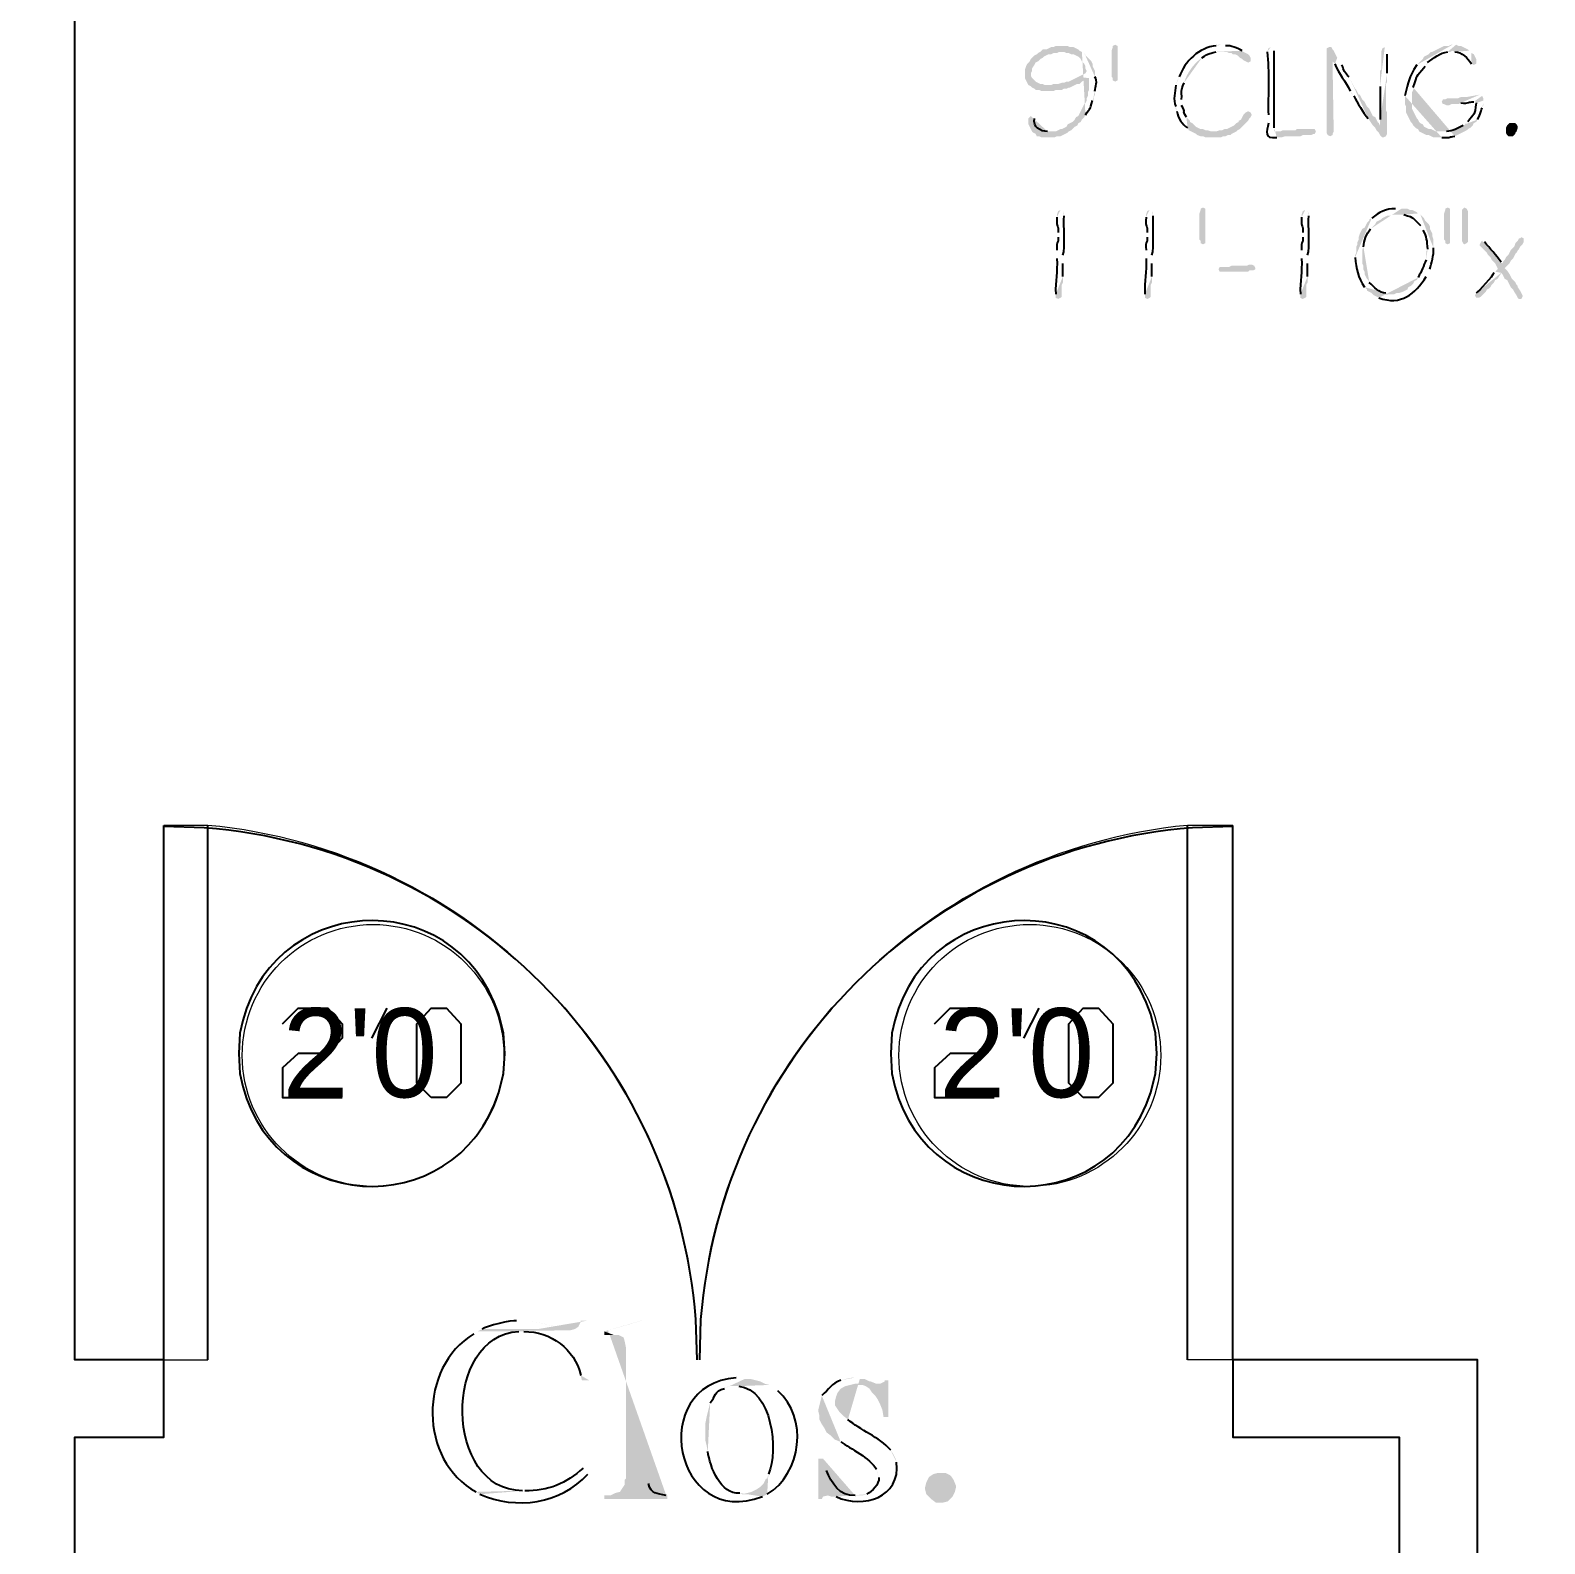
# Model space of a CAD drawing. Header units: inches. Extents: x -167 to 6071, y -6287 to -2731.
# Drawn here: x 342.4 to 410.4, y -5722.8 to -5654.9 of the extents above; entities that cross this region are included whole.
import ezdxf

# ---------------------------------------------------------------- set-up
doc = ezdxf.new("R2010")
doc.units = ezdxf.units.IN
doc.header["$LTSCALE"] = 96
doc.header["$MEASUREMENT"] = 0
doc.layers.add('Door label', color=5, linetype='Continuous', lineweight=5)
doc.layers.add('Doors', color=5, linetype='Continuous', lineweight=9)
doc.layers.add('PDF_Geometry', color=7, linetype='Continuous', true_color=0x4a4a4a)
doc.layers.add('PDF_Solid Fills', color=7, linetype='Continuous')
doc.styles.get("Standard").update_dxf_attribs({"font": 'arial.ttf'})

msp = doc.modelspace()

# ---------------------------------------------------------------- hatches: boundary and pattern name
at = {"layer": 'PDF_Solid Fills', "transparency": 33554559}
for points in [[(388.757, -5655.615), (388.49, -5655.615), (388.383, -5655.669), (388.277, -5655.669), (388.17, -5655.722), (388.063, -5655.775), (387.903, -5655.775), (387.797, -5655.882), (387.69, -5655.935), (387.637, -5655.989), (387.53, -5656.042), (387.423, -5656.149), (387.37, -5656.202), (387.317, -5656.309), (387.21, -5656.415), (387.157, -5656.522), (387.103, -5656.682), (387.103, -5657.055), (387.157, -5657.162), (387.21, -5657.269), (387.263, -5657.375), (388.17, -5657.375), (388.01, -5657.375), (387.903, -5657.322), (387.797, -5657.322), (387.69, -5657.269), (387.583, -5657.215), (387.53, -5657.162), (387.423, -5657.055), (387.37, -5656.949), (387.37, -5656.842), (387.423, -5656.735), (387.423, -5656.629), (387.53, -5656.469), (387.583, -5656.362), (387.69, -5656.309), (387.797, -5656.202), (387.903, -5656.149), (387.957, -5656.095), (388.063, -5656.042), (388.17, -5655.989), (388.277, -5655.989), (388.383, -5655.935), (388.543, -5655.935), (388.65, -5655.882), (389.663, -5655.882), (389.557, -5655.829), (389.503, -5655.775), (389.397, -5655.722), (389.29, -5655.669), (389.13, -5655.669), (389.023, -5655.615), (388.917, -5655.615)], [(391.263, -5655.829), (391.263, -5657.162), (391.157, -5657.215), (391.05, -5657.162), (391.05, -5657.055), (390.997, -5657.002), (390.997, -5655.829), (391.05, -5655.669), (391.05, -5655.615), (391.157, -5655.562), (391.263, -5655.615)], [(396.917, -5655.882), (395.903, -5655.882), (396.17, -5655.882), (396.277, -5655.935), (396.383, -5655.935), (396.437, -5655.989), (396.543, -5655.989), (396.65, -5656.042), (396.757, -5656.149), (396.863, -5656.202), (396.917, -5656.255), (397.023, -5656.309), (397.13, -5656.362), (397.237, -5656.309), (397.237, -5656.149), (397.183, -5656.042), (397.13, -5655.989), (397.023, -5655.935)], [(400.757, -5655.669), (400.65, -5655.722), (400.65, -5659.509), (400.703, -5659.615), (400.81, -5659.669), (400.917, -5659.615), (400.917, -5659.562), (400.97, -5659.455), (400.917, -5656.255), (401.13, -5656.149), (400.97, -5655.829), (400.917, -5655.775), (400.863, -5655.669)], [(389.503, -5657.002), (389.397, -5657.055), (389.183, -5657.162), (389.077, -5657.215), (388.97, -5657.215), (388.863, -5657.269), (388.757, -5657.269), (388.597, -5657.322), (388.383, -5657.322), (388.277, -5657.375), (387.263, -5657.375), (387.37, -5657.429), (387.423, -5657.482), (387.53, -5657.535), (387.583, -5657.589), (387.743, -5657.589), (387.85, -5657.642), (388.383, -5657.642), (388.49, -5657.589), (388.757, -5657.589), (388.863, -5657.535), (388.97, -5657.535), (389.077, -5657.482), (389.13, -5657.482), (389.343, -5657.375), (389.45, -5657.322), (389.557, -5657.322), (389.663, -5657.215), (389.77, -5657.162), (389.877, -5657.109), (389.93, -5657.055)], [(397.13, -5658.549), (397.023, -5658.602), (396.917, -5658.709), (396.81, -5658.922), (396.703, -5658.975), (396.703, -5659.029), (396.597, -5659.082), (396.49, -5659.189), (396.383, -5659.242), (396.277, -5659.295), (396.17, -5659.349), (396.063, -5659.349), (395.957, -5659.402), (395.85, -5659.402), (395.69, -5659.455), (394.57, -5659.455), (394.677, -5659.509), (394.783, -5659.562), (394.837, -5659.615), (394.997, -5659.669), (395.103, -5659.669), (395.21, -5659.722), (395.903, -5659.722), (396.01, -5659.669), (396.117, -5659.669), (396.223, -5659.615), (396.33, -5659.615), (396.383, -5659.562), (396.49, -5659.509), (396.597, -5659.455), (396.65, -5659.402), (396.757, -5659.349), (396.97, -5659.135), (397.023, -5659.082), (397.13, -5658.975), (397.183, -5658.869), (397.237, -5658.815), (397.29, -5658.709), (397.237, -5658.602)], [(399.957, -5659.349), (399.317, -5659.349), (399.263, -5659.402), (398.677, -5659.402), (398.57, -5659.455), (398.303, -5659.455), (400.17, -5659.455), (400.117, -5659.349), (400.063, -5659.349)], [(408.917, -5659.669), (408.81, -5659.669), (408.757, -5659.615), (408.703, -5659.509), (408.703, -5659.295), (408.757, -5659.189), (408.863, -5659.082), (409.13, -5659.082), (409.183, -5659.135), (409.237, -5659.242), (409.237, -5659.295), (409.183, -5659.455), (409.13, -5659.509), (409.13, -5659.562), (409.023, -5659.669)], [(395.21, -5663.135), (395.21, -5664.469), (395.103, -5664.522), (394.997, -5664.469), (394.997, -5664.362), (394.943, -5664.309), (394.943, -5663.135), (394.997, -5662.975), (394.997, -5662.922), (395.103, -5662.869), (395.21, -5662.922)], [(406.09, -5662.869), (405.983, -5662.922), (405.983, -5662.975), (405.93, -5663.135), (405.93, -5664.309), (405.983, -5664.362), (405.983, -5664.469), (406.09, -5664.522), (406.197, -5664.469), (406.197, -5662.922)], [(406.837, -5662.869), (406.783, -5662.922), (406.73, -5662.975), (406.73, -5664.362), (406.783, -5664.469), (406.837, -5664.522), (406.943, -5664.469), (406.997, -5664.415), (406.997, -5663.029), (406.943, -5662.922)], [(409.397, -5664.202), (409.343, -5664.255), (409.29, -5664.255), (409.237, -5664.362), (409.13, -5664.469), (409.077, -5664.629), (408.917, -5664.789), (408.863, -5664.895), (408.81, -5665.002), (408.703, -5665.109), (408.65, -5665.215), (408.597, -5665.269), (408.543, -5665.375), (408.223, -5665.375), (408.277, -5665.482), (408.33, -5665.589), (408.33, -5665.642), (408.223, -5665.749), (408.49, -5665.802), (408.543, -5665.855), (408.65, -5666.069), (408.757, -5666.122), (408.81, -5666.229), (408.863, -5666.335), (408.917, -5666.442), (409.023, -5666.549), (409.077, -5666.655), (409.183, -5666.815), (409.237, -5666.922), (409.29, -5666.975), (409.397, -5666.975), (409.45, -5666.869), (409.45, -5666.815), (409.397, -5666.709), (409.343, -5666.602), (409.237, -5666.442), (409.237, -5666.389), (409.183, -5666.335), (409.13, -5666.229), (409.077, -5666.175), (408.97, -5666.069), (408.917, -5665.962), (408.863, -5665.855), (408.757, -5665.695), (408.65, -5665.589), (408.757, -5665.482), (408.863, -5665.375), (408.917, -5665.269), (409.023, -5665.162), (409.077, -5665.055), (409.13, -5664.949), (409.183, -5664.895), (409.237, -5664.789), (409.29, -5664.735), (409.343, -5664.629), (409.45, -5664.522), (409.503, -5664.415), (409.503, -5664.255)], [(397.29, -5665.429), (397.183, -5665.429), (397.077, -5665.482), (396.383, -5665.482), (396.277, -5665.535), (395.85, -5665.535), (395.797, -5665.642), (395.85, -5665.749), (397.13, -5665.749), (397.183, -5665.695), (397.343, -5665.695), (397.45, -5665.642), (397.45, -5665.589), (397.397, -5665.482)], [(380.97, -5715.509), (380.81, -5715.509), (380.81, -5715.562), (380.597, -5715.669), (379.477, -5715.669), (379.583, -5715.722), (379.797, -5715.722), (379.957, -5715.775), (380.117, -5715.882), (380.223, -5716.042), (380.383, -5716.202), (380.49, -5716.362), (380.597, -5716.575), (380.703, -5716.842), (380.757, -5717.162), (380.97, -5717.162)], [(384.01, -5720.309), (383.957, -5720.522), (383.85, -5720.735), (383.637, -5720.949), (383.423, -5721.002), (383.103, -5721.002), (382.89, -5720.842), (382.837, -5720.789), (382.677, -5720.629), (382.623, -5720.415), (382.623, -5720.309), (382.677, -5720.095), (382.783, -5719.882), (382.837, -5719.829), (382.997, -5719.722), (383.21, -5719.669), (383.53, -5719.669), (383.743, -5719.775), (383.797, -5719.829), (383.903, -5719.989), (384.01, -5720.255)]]:
    msp.add_hatch(color=256, dxfattribs=at).paths.add_polyline_path(points)
h = msp.add_hatch(color=256, dxfattribs=at)
h.paths.add_polyline_path([(389.663, -5655.882), (388.757, -5655.882), (388.863, -5655.882), (388.97, -5655.935), (389.077, -5655.935), (389.183, -5655.989), (389.29, -5655.989), (389.397, -5656.042), (389.503, -5656.095), (389.557, -5656.149), (389.61, -5656.202), (389.663, -5656.309), (389.77, -5656.415), (389.823, -5656.522), (389.823, -5656.629), (389.877, -5656.735), (389.823, -5656.842), (389.717, -5656.895), (389.61, -5656.949), (389.503, -5657.002), (389.93, -5657.055), (389.983, -5657.055), (389.983, -5657.589), (389.93, -5657.695), (389.93, -5657.855), (389.877, -5657.962), (389.877, -5658.069), (389.823, -5658.175), (389.77, -5658.229), (389.503, -5658.762), (389.397, -5658.815), (389.343, -5658.922), (389.237, -5659.029), (389.13, -5659.082), (389.023, -5659.135), (388.97, -5659.242), (388.863, -5659.295), (388.757, -5659.349), (388.703, -5659.349), (388.597, -5659.402), (388.49, -5659.455), (388.117, -5659.455), (389.023, -5659.509), (389.077, -5659.455), (389.183, -5659.402), (389.343, -5659.242), (389.45, -5659.189), (389.503, -5659.082), (389.61, -5659.029), (389.663, -5658.922), (389.77, -5658.815), (389.823, -5658.709)], flags=0)
h.paths.add_polyline_path([(390.143, -5658.069), (390.197, -5658.015), (390.197, -5657.909), (390.25, -5657.802), (390.25, -5657.642)], flags=0)
h.paths.add_polyline_path([(390.25, -5657.002), (390.25, -5656.735), (390.197, -5656.629), (390.143, -5656.522), (390.143, -5656.415), (390.09, -5656.309), (390.037, -5656.255), (389.93, -5656.149), (389.823, -5656.042), (389.77, -5655.935)], flags=0)
h = msp.add_hatch(color=256, dxfattribs=at)
h.paths.add_polyline_path([(395.903, -5655.562), (395.797, -5655.562), (395.69, -5655.615)], flags=0)
h.paths.add_polyline_path([(394.037, -5657.002), (393.93, -5657.215), (393.877, -5657.375)], flags=0)
h.paths.add_polyline_path([(393.877, -5658.335), (393.877, -5658.442), (393.93, -5658.549)], flags=0)
h.paths.add_polyline_path([(394.41, -5659.295), (394.463, -5659.402), (394.57, -5659.455), (395.583, -5659.455), (395.477, -5659.455), (395.317, -5659.402), (395.21, -5659.402), (395.103, -5659.349), (394.997, -5659.349), (394.89, -5659.295), (394.783, -5659.242), (394.73, -5659.189), (394.623, -5659.082), (394.517, -5659.029), (394.517, -5658.975), (394.357, -5658.815)], flags=0)
h.paths.add_polyline_path([(394.143, -5658.282), (394.143, -5658.015)], flags=0)
h.paths.add_polyline_path([(395.05, -5656.149, 0.162278), (394.25, -5657.269)], flags=0)
h.paths.add_polyline_path([(395.69, -5655.882), (396.917, -5655.882), (396.863, -5655.829)], flags=0)
h.paths.add_polyline_path([(396.117, -5655.615), (396.01, -5655.562)], flags=0)
h = msp.add_hatch(color=256, dxfattribs=at)
h.paths.add_polyline_path([(398.143, -5655.669), (398.037, -5655.722), (397.983, -5655.882)], flags=0)
h.paths.add_polyline_path([(398.037, -5658.709), (398.037, -5659.082)], flags=0)
h.paths.add_polyline_path([(398.41, -5659.722), (398.623, -5659.722), (398.783, -5659.669), (399.477, -5659.669), (399.583, -5659.615), (399.957, -5659.615), (400.063, -5659.562), (400.117, -5659.562), (400.17, -5659.455), (398.303, -5659.455), (398.303, -5659.295)], flags=0)
h.paths.add_polyline_path([(398.303, -5655.829), (398.25, -5655.722)], flags=0)
h = msp.add_hatch(color=256, dxfattribs=at)
h.paths.add_polyline_path([(401.13, -5656.149), (400.917, -5656.255), (400.917, -5656.309), (401.023, -5656.415)], flags=0)
h.paths.add_polyline_path([(401.717, -5657.642), (401.77, -5657.749), (401.877, -5657.855)], flags=0)
h.paths.add_polyline_path([(402.517, -5658.869), (402.623, -5659.029), (402.73, -5659.189), (403.05, -5659.189), (402.997, -5659.082), (402.943, -5659.029), (402.89, -5658.922), (402.837, -5658.815), (402.73, -5658.762), (402.623, -5658.549), (402.57, -5658.442), (402.463, -5658.335), (402.41, -5658.229), (402.357, -5658.122), (402.25, -5658.015), (402.197, -5657.909), (402.143, -5657.802), (402.09, -5657.802), (402.037, -5657.695), (401.983, -5657.589), (401.93, -5657.535), (401.663, -5657.002)], flags=0)
h.paths.add_polyline_path([(401.343, -5656.469), (401.29, -5656.362), (401.237, -5656.255)], flags=0)
h = msp.add_hatch(color=256, dxfattribs=at)
h.paths.add_polyline_path([(403.263, -5655.669), (403.157, -5655.722), (403.103, -5655.882), (403.103, -5656.682), (403.05, -5656.735), (403.05, -5657.429)], flags=0)
h.paths.add_polyline_path([(403.05, -5658.922), (403.05, -5659.189), (402.73, -5659.189), (402.837, -5659.295), (402.89, -5659.402), (402.997, -5659.509), (403.05, -5659.615), (403.103, -5659.669), (403.157, -5659.722), (403.21, -5659.722), (403.317, -5659.669), (403.37, -5659.562), (403.37, -5658.602), (403.317, -5658.495), (403.317, -5657.322), (403.37, -5657.215), (403.37, -5656.842)], flags=0)
h.paths.add_polyline_path([(403.37, -5655.989), (403.37, -5655.722)], flags=0)
h = msp.add_hatch(color=256, dxfattribs=at)
h.paths.add_polyline_path([(406.303, -5655.562), (406.25, -5655.562), (406.143, -5655.615), (405.93, -5655.615), (405.823, -5655.669), (405.717, -5655.722), (405.503, -5655.829), (405.397, -5655.882), (405.343, -5655.882), (405.237, -5655.989), (405.13, -5656.042), (405.023, -5656.095), (404.97, -5656.202), (404.703, -5656.469)], flags=0)
h.paths.add_polyline_path([(404.17, -5657.855), (404.17, -5658.229), (404.223, -5658.335), (404.223, -5658.602), (404.277, -5658.709), (404.33, -5658.815), (404.383, -5658.922), (404.437, -5659.029), (404.49, -5659.082), (404.543, -5659.189), (404.65, -5659.295), (404.757, -5659.349), (404.81, -5659.455), (404.917, -5659.509), (405.023, -5659.562), (405.13, -5659.615), (405.237, -5659.615), (405.343, -5659.669), (405.45, -5659.722), (405.823, -5659.722)], flags=0)
h.paths.add_polyline_path([(406.41, -5659.669), (406.517, -5659.615), (406.623, -5659.562), (406.73, -5659.509), (406.837, -5659.455), (405.557, -5659.455), (405.45, -5659.402), (405.343, -5659.349), (405.237, -5659.349), (405.13, -5659.295), (405.023, -5659.242), (404.97, -5659.135), (404.863, -5659.082), (404.81, -5659.029), (404.757, -5658.922), (404.703, -5658.869), (404.49, -5658.442), (404.49, -5657.695), (404.543, -5657.589), (404.543, -5657.482)], flags=0)
h.paths.add_polyline_path([(405.077, -5656.522), (405.13, -5656.469), (405.183, -5656.362)], flags=0)
h.paths.add_polyline_path([(406.09, -5655.882), (406.197, -5655.882), (406.303, -5655.829), (407.05, -5655.829), (406.997, -5655.775), (406.89, -5655.722), (406.783, -5655.669), (406.677, -5655.615), (406.57, -5655.615), (406.463, -5655.562)], flags=0)
h = msp.add_hatch(color=256, dxfattribs=at)
h.paths.add_polyline_path([(407.05, -5655.829), (406.303, -5655.829), (406.41, -5655.882)], flags=0)
h.paths.add_polyline_path([(407.157, -5656.415), (407.263, -5656.469), (407.37, -5656.415), (407.37, -5656.202), (407.263, -5655.989), (407.157, -5655.935)], flags=0)
h = msp.add_hatch(color=256, dxfattribs=at)
h.paths.add_polyline_path([(407.53, -5657.802), (406.943, -5657.909), (406.677, -5657.909), (406.57, -5657.962), (406.09, -5657.962), (405.983, -5658.015), (405.877, -5658.015), (405.823, -5658.122), (405.877, -5658.229), (405.93, -5658.229), (406.037, -5658.282), (406.143, -5658.282), (406.25, -5658.229), (406.57, -5658.229), (406.677, -5658.175)], flags=0)
h.paths.add_polyline_path([(407.263, -5658.122), (407.37, -5658.122), (407.69, -5658.069), (407.69, -5657.962), (407.637, -5657.855)], flags=0)
h = msp.add_hatch(color=256, dxfattribs=at)
h.paths.add_polyline_path([(407.69, -5658.069), (407.37, -5658.122), (407.37, -5658.175)], flags=0)
h.paths.add_polyline_path([(406.997, -5659.029), (406.89, -5659.082), (406.89, -5659.135), (406.783, -5659.189)], flags=0)
h.paths.add_polyline_path([(406.037, -5659.455), (405.877, -5659.455), (406.837, -5659.455), (406.943, -5659.402), (406.997, -5659.349), (407.103, -5659.295), (407.21, -5659.189), (407.263, -5659.082), (407.37, -5659.029), (407.423, -5658.922)], flags=0)
h.paths.add_polyline_path([(407.637, -5658.389), (407.69, -5658.282), (407.69, -5658.175)], flags=0)
h = msp.add_hatch(color=256, dxfattribs=at)
h.paths.add_polyline_path([(387.37, -5658.762), (387.317, -5658.815), (387.263, -5658.869), (387.263, -5659.135), (387.37, -5659.349), (387.423, -5659.455), (387.477, -5659.509), (387.583, -5659.562), (387.637, -5659.669), (387.743, -5659.669), (387.85, -5659.722), (388.437, -5659.722), (388.543, -5659.669), (388.703, -5659.669), (388.81, -5659.615), (388.917, -5659.562), (389.023, -5659.509), (388.117, -5659.455)], flags=0)
h.paths.add_polyline_path([(387.53, -5658.869), (387.477, -5658.762)], flags=0)
h = msp.add_hatch(color=256, dxfattribs=at)
h.paths.add_polyline_path([(403.903, -5662.869), (403.743, -5662.922)], flags=0)
h.paths.add_polyline_path([(402.677, -5663.349), (402.57, -5663.402), (402.57, -5663.455), (402.463, -5663.562), (402.41, -5663.669), (402.357, -5663.775), (402.25, -5663.829), (402.143, -5664.042), (402.09, -5664.202), (402.09, -5664.309), (402.037, -5664.415), (402.037, -5664.522), (401.983, -5664.629), (401.983, -5664.895), (401.93, -5665.002), (401.93, -5665.109)], flags=0)
h.paths.add_polyline_path([(402.357, -5666.442), (402.463, -5666.549), (402.463, -5666.602), (402.677, -5666.709), (402.783, -5666.815), (403.583, -5666.762), (403.423, -5666.762), (403.317, -5666.709)], flags=0)
h.paths.add_polyline_path([(402.57, -5666.229), (402.517, -5666.122), (402.463, -5666.069), (402.41, -5665.962), (402.357, -5665.855), (402.357, -5665.749), (402.303, -5665.642), (402.303, -5665.482), (402.25, -5665.375), (402.25, -5664.789), (402.303, -5664.629)], flags=0)
h.paths.add_polyline_path([(402.623, -5663.829), (402.73, -5663.722), (402.837, -5663.615), (402.89, -5663.509), (402.997, -5663.455), (403.103, -5663.402), (403.157, -5663.349), (403.263, -5663.295), (403.37, -5663.242), (403.477, -5663.242), (403.637, -5663.189), (403.85, -5663.189), (404.757, -5663.135), (404.703, -5663.082), (404.597, -5663.029), (404.49, -5662.975), (404.383, -5662.975), (404.277, -5662.922), (404.01, -5662.922)], flags=0)
h = msp.add_hatch(color=256, dxfattribs=at)
h.paths.add_polyline_path([(388.703, -5662.975), (388.597, -5663.029), (388.543, -5663.189), (388.543, -5663.295)], flags=0)
h.paths.add_polyline_path([(388.597, -5663.989), (388.597, -5664.202)], flags=0)
h.paths.add_polyline_path([(388.543, -5664.789), (388.543, -5665.162)], flags=0)
h.paths.add_polyline_path([(388.49, -5666.762), (388.49, -5666.922), (388.597, -5666.975), (388.703, -5666.922), (388.757, -5666.869), (388.757, -5666.335), (388.81, -5666.229), (388.81, -5665.962)], flags=0)
h.paths.add_polyline_path([(388.81, -5665.375), (388.81, -5665.002)], flags=0)
h.paths.add_polyline_path([(388.863, -5663.242), (388.863, -5663.135), (388.81, -5663.029)], flags=0)
h = msp.add_hatch(color=256, dxfattribs=at)
h.paths.add_polyline_path([(392.703, -5662.975), (392.597, -5663.029), (392.543, -5663.189), (392.543, -5663.295)], flags=0)
h.paths.add_polyline_path([(392.597, -5663.989), (392.597, -5664.202)], flags=0)
h.paths.add_polyline_path([(392.543, -5664.789), (392.543, -5665.162)], flags=0)
h.paths.add_polyline_path([(392.49, -5666.762), (392.49, -5666.922), (392.597, -5666.975), (392.703, -5666.922), (392.757, -5666.869), (392.757, -5666.335), (392.81, -5666.229), (392.81, -5665.962)], flags=0)
h.paths.add_polyline_path([(392.81, -5665.375), (392.81, -5665.002)], flags=0)
h.paths.add_polyline_path([(392.863, -5663.242), (392.863, -5663.135), (392.81, -5663.029)], flags=0)
h = msp.add_hatch(color=256, dxfattribs=at)
h.paths.add_polyline_path([(399.69, -5662.975), (399.583, -5663.029), (399.53, -5663.189), (399.53, -5663.295)], flags=0)
h.paths.add_polyline_path([(399.583, -5663.989), (399.583, -5664.202)], flags=0)
h.paths.add_polyline_path([(399.53, -5664.789), (399.53, -5665.162)], flags=0)
h.paths.add_polyline_path([(399.477, -5666.762), (399.477, -5666.922), (399.583, -5666.975), (399.69, -5666.922), (399.743, -5666.869), (399.743, -5666.335), (399.797, -5666.229), (399.797, -5665.962)], flags=0)
h.paths.add_polyline_path([(399.797, -5665.375), (399.797, -5665.002)], flags=0)
h.paths.add_polyline_path([(399.85, -5663.242), (399.85, -5663.135), (399.797, -5663.029)], flags=0)
h = msp.add_hatch(color=256, dxfattribs=at)
h.paths.add_polyline_path([(404.757, -5663.135), (403.85, -5663.189), (404.117, -5663.189)], flags=0)
h.paths.add_polyline_path([(404.863, -5663.669), (404.917, -5663.775), (404.97, -5663.882)], flags=0)
h.paths.add_polyline_path([(405.183, -5664.735), (405.13, -5664.842), (405.13, -5665.215)], flags=0)
h.paths.add_polyline_path([(404.757, -5666.015), (404.703, -5666.122), (404.597, -5666.175), (404.543, -5666.282), (404.437, -5666.389), (404.33, -5666.442), (404.277, -5666.549), (404.17, -5666.602), (404.063, -5666.655), (403.903, -5666.709), (403.797, -5666.709), (403.69, -5666.762), (403.583, -5666.762), (402.783, -5666.815), (402.997, -5666.922)], flags=0)
h.paths.add_polyline_path([(405.13, -5665.962), (405.183, -5665.855), (405.237, -5665.749), (405.29, -5665.642)], flags=0)
h.paths.add_polyline_path([(405.45, -5664.682), (405.45, -5664.309), (405.397, -5664.149), (405.397, -5664.042), (405.343, -5663.935), (405.29, -5663.829), (405.29, -5663.722), (405.237, -5663.615), (405.077, -5663.455), (405.023, -5663.349), (404.97, -5663.295), (404.863, -5663.189)], flags=0)
h = msp.add_hatch(color=256, dxfattribs=at)
h.paths.add_polyline_path([(407.637, -5664.362), (407.583, -5664.415), (407.53, -5664.522), (407.53, -5664.575), (407.85, -5664.895), (407.903, -5665.002), (408.01, -5665.109), (408.063, -5665.215), (408.17, -5665.322), (408.223, -5665.375), (408.543, -5665.375), (408.49, -5665.322)], flags=0)
h.paths.add_polyline_path([(407.743, -5664.415), (407.69, -5664.415)], flags=0)
h = msp.add_hatch(color=256, dxfattribs=at)
h.paths.add_polyline_path([(408.223, -5665.749), (408.17, -5665.802)], flags=0)
h.paths.add_polyline_path([(407.37, -5666.709), (407.317, -5666.815), (407.37, -5666.922), (407.477, -5666.922), (407.583, -5666.869), (407.797, -5666.655), (407.85, -5666.549), (407.957, -5666.495), (408.01, -5666.442), (408.063, -5666.335), (408.17, -5666.229), (408.223, -5666.122), (408.33, -5666.069), (408.437, -5665.909), (408.49, -5665.802)], flags=0)
h = msp.add_hatch(color=256, dxfattribs=at)
h.paths.add_polyline_path([(367.423, -5712.842), (367.157, -5712.842), (367.157, -5712.895), (367.05, -5713.109), (366.89, -5713.215), (366.677, -5713.269), (362.517, -5713.322), (364.597, -5713.322)], flags=0)
h.paths.add_polyline_path([(367.157, -5715.295), (367.21, -5715.509), (367.53, -5715.509)], flags=0)
h = msp.add_hatch(color=256, dxfattribs=at)
h.paths.add_polyline_path([(364.437, -5712.842), (364.277, -5712.842)], flags=0)
h.paths.add_polyline_path([(362.73, -5713.215), (362.517, -5713.322), (366.677, -5713.269), (366.517, -5713.215)], flags=0)
h.paths.add_polyline_path([(366.517, -5713.215, 0.003714), (364.917, -5712.842)], flags=0)
h.paths.add_polyline_path([(364.917, -5712.842), (364.703, -5712.842)], flags=0)
h = msp.add_hatch(color=256, dxfattribs=at)
h.paths.add_polyline_path([(370.143, -5712.735), (370.037, -5712.789)], flags=0)
h.paths.add_polyline_path([(368.383, -5713.269, 0.008193), (370.037, -5712.789)], flags=0)
h.paths.add_polyline_path([(368.383, -5713.269), (368.223, -5713.322), (368.65, -5713.482), (368.863, -5713.482), (369.077, -5713.589), (369.13, -5713.749), (369.183, -5714.015), (369.183, -5719.935), (369.13, -5719.989), (369.13, -5720.202), (369.023, -5720.362), (368.917, -5720.522), (368.703, -5720.575), (368.49, -5720.682), (368.223, -5720.682), (368.223, -5720.842), (371.05, -5720.842), (371.05, -5720.682), (370.997, -5720.682)], flags=0)
h.paths.add_polyline_path([(370.197, -5720.149), (370.143, -5719.935)], flags=0)
h = msp.add_hatch(color=256, dxfattribs=at)
h.paths.add_polyline_path([(362.517, -5713.322), (362.357, -5713.429)], flags=0)
h.paths.add_polyline_path([(362.463, -5720.522), (364.65, -5720.469), (364.543, -5720.469)], flags=0)
h.paths.add_polyline_path([(364.383, -5713.322), (364.597, -5713.322)], flags=0)
h = msp.add_hatch(color=256, dxfattribs=at)
h.paths.add_polyline_path([(374.25, -5715.402), (374.143, -5715.402)], flags=0)
h.paths.add_polyline_path([(375.317, -5720.735), (375.53, -5720.629), (374.41, -5720.629), (374.303, -5720.575)], flags=0)
h.paths.add_polyline_path([(372.863, -5718.709), (372.81, -5718.442), (372.757, -5718.229), (372.757, -5717.429), (372.81, -5717.162), (372.863, -5716.949), (372.917, -5716.735), (372.97, -5716.522)], flags=0)
h.paths.add_polyline_path([(373.61, -5715.882), (373.823, -5715.775), (374.037, -5715.775), (375.637, -5715.722), (375.423, -5715.669), (375.21, -5715.562), (374.997, -5715.509), (374.783, -5715.455), (374.517, -5715.455)], flags=0)
h = msp.add_hatch(color=256, dxfattribs=at)
h.paths.add_polyline_path([(375.637, -5715.722), (374.037, -5715.775), (374.25, -5715.775)], flags=0)
h.paths.add_polyline_path([(375.583, -5719.722), (375.53, -5719.935), (375.477, -5719.935), (375.37, -5720.149), (375.21, -5720.309), (375.05, -5720.415), (374.837, -5720.522), (374.623, -5720.575), (374.41, -5720.629), (375.53, -5720.629)], flags=0)
h.paths.add_polyline_path([(376.01, -5715.989), (375.797, -5715.829)], flags=0)
h = msp.add_hatch(color=256, dxfattribs=at)
h.paths.add_polyline_path([(379.423, -5715.402), (379.317, -5715.402), (379.05, -5715.455), (378.837, -5715.509)], flags=0)
h.paths.add_polyline_path([(377.983, -5716.202), (377.823, -5716.842), (377.823, -5716.895), (377.877, -5717.109), (377.877, -5717.269), (377.983, -5717.482), (378.09, -5717.642), (378.197, -5717.855), (378.41, -5718.015), (378.57, -5718.175), (378.837, -5718.282)], flags=0)
h.paths.add_polyline_path([(380.437, -5719.509), (380.49, -5719.669), (380.543, -5719.882)], flags=0)
h.paths.add_polyline_path([(380.01, -5720.629), (379.797, -5720.682), (378.25, -5720.682), (378.41, -5720.735), (378.623, -5720.735)], flags=0)
h.paths.add_polyline_path([(381.343, -5719.189), (381.29, -5719.029), (381.183, -5718.815), (381.077, -5718.655)], flags=0)
h.paths.add_polyline_path([(379.157, -5717.269), (378.943, -5717.109), (378.783, -5716.949), (378.677, -5716.789), (378.57, -5716.629), (378.57, -5716.469), (378.623, -5716.255), (378.677, -5716.095), (378.837, -5715.882), (379.05, -5715.775), (379.263, -5715.722), (379.477, -5715.669), (380.597, -5715.669), (380.437, -5715.669), (380.17, -5715.562), (380.117, -5715.562), (379.903, -5715.455), (379.69, -5715.455)], flags=0)
h = msp.add_hatch(color=256, dxfattribs=at)
h.paths.add_polyline_path([(367.477, -5719.295), (367.263, -5719.455)], flags=0)
h.paths.add_polyline_path([(364.65, -5720.469), (362.463, -5720.522), (362.623, -5720.629)], flags=0)
h.paths.add_polyline_path([(367.477, -5719.722), (367.69, -5719.562)], flags=0)
h = msp.add_hatch(color=256, dxfattribs=at)
h.paths.add_polyline_path([(378.037, -5719.029), (377.823, -5719.029), (377.823, -5720.842), (377.983, -5720.842), (378.037, -5720.735), (378.25, -5720.682), (379.53, -5720.682), (379.477, -5720.682)], flags=0)
h.paths.add_polyline_path([(378.197, -5719.562), (378.09, -5719.295)], flags=0)

# ---------------------------------------------------------------- linework, layer by layer
at = {"layer": 'Door label'}
for centre in [(357.833, -5700.93), (387.324, -5700.93)]:
    msp.add_circle(centre, 5.877, dxfattribs=at)
at = {"layer": 'Doors'}
for p, q in [((350.41, -5690.602), (348.437, -5690.602)), ((348.437, -5714.602), (350.41, -5714.602)), ((396.437, -5714.602), (394.41, -5714.602))]:
    msp.add_line(p, q, dxfattribs=at)
at = {"layer": 'Doors', "transparency": 33554687}
for points in [[(372.383, -5714.602), (372.33, -5712.789, 0.363692), (350.41, -5690.602), (348.437, -5690.602)], [(396.437, -5690.602), (394.41, -5690.602, 0.362638), (372.543, -5712.789), (372.49, -5714.602)]]:
    msp.add_lwpolyline(points, format="xyb", dxfattribs=at)
for points in [[(348.437, -5714.602), (348.437, -5690.602)], [(350.41, -5714.602), (350.41, -5690.602)], [(394.41, -5714.602), (394.41, -5690.602)], [(396.437, -5714.602), (396.437, -5690.602)]]:
    msp.add_lwpolyline(points, dxfattribs=at)
at = {"layer": 'PDF_Geometry', "color": 7}
for points in [[(196.917, -5818.602), (196.917, -5581.109), (340.917, -5581.109), (340.917, -5745.589), (407.423, -5745.589), (407.423, -5734.069), (411.423, -5734.069), (411.423, -5730.602), (407.423, -5730.602), (407.423, -5714.602), (396.437, -5714.602), (396.437, -5718.069), (403.903, -5718.069), (403.903, -5742.069)], [(348.437, -5714.602), (344.437, -5714.602), (344.437, -5581.109), (486.943, -5581.109), (486.943, -5714.602), (447.423, -5714.602), (447.423, -5730.602), (443.423, -5730.602), (443.423, -5734.069), (447.423, -5734.069), (447.423, -5738.069), (450.943, -5738.069), (450.943, -5734.069), (484.917, -5734.069), (484.917, -5778.069), (450.943, -5778.069), (450.943, -5774.069), (447.423, -5774.069), (447.423, -5785.589)], [(403.903, -5718.069), (403.903, -5742.069), (344.437, -5742.069), (344.437, -5718.069), (348.437, -5718.069), (348.437, -5714.602), (348.437, -5690.602)], [(350.41, -5714.602), (350.41, -5690.602)], [(394.41, -5714.602), (394.41, -5690.602)], [(396.437, -5714.602), (396.437, -5690.602)]]:
    msp.add_lwpolyline(points, dxfattribs=at)
at = {"layer": 'PDF_Geometry'}
for points in [[(372.383, -5714.602), (372.33, -5712.789, 0.369309), (350.25, -5690.709), (348.437, -5690.655)], [(396.437, -5690.655), (394.623, -5690.709, 0.369037), (372.543, -5712.789), (372.49, -5714.602)]]:
    msp.add_lwpolyline(points, format="xyb", dxfattribs=at)
for points in [[(353.77, -5699.509), (354.463, -5698.815), (355.797, -5698.815), (356.437, -5699.509), (356.437, -5700.149), (355.797, -5700.842), (354.463, -5700.842), (353.77, -5701.482), (353.77, -5702.815), (356.437, -5702.815)], [(357.77, -5700.149), (358.463, -5698.815)], [(383.05, -5699.509), (383.743, -5698.815), (385.077, -5698.815), (385.717, -5699.509), (385.717, -5700.149), (385.077, -5700.842), (383.743, -5700.842), (383.05, -5701.482), (383.05, -5702.815), (385.717, -5702.815)], [(387.05, -5700.149), (387.743, -5698.815)], [(363.477, -5702.602), (363.69, -5701.749), (363.743, -5700.842), (363.69, -5699.935), (363.477, -5699.082)], [(392.757, -5702.602), (392.97, -5701.749), (393.023, -5700.842), (392.97, -5699.935), (392.757, -5699.082)], [(351.85, -5699.935), (351.797, -5700.842), (351.85, -5701.749)], [(381.13, -5699.935), (381.077, -5700.842), (381.13, -5701.749)]]:
    msp.add_lwpolyline(points, dxfattribs=at)
for points in [[(360.437, -5702.815), (359.797, -5702.175), (359.797, -5699.509), (360.437, -5698.815), (361.13, -5698.815), (361.77, -5699.509), (361.77, -5702.175), (361.13, -5702.815)], [(389.717, -5702.815), (389.077, -5702.175), (389.077, -5699.509), (389.717, -5698.815), (390.41, -5698.815), (391.05, -5699.509), (391.05, -5702.175), (390.41, -5702.815)]]:
    msp.add_lwpolyline(points, close=True, dxfattribs=at)
at = {"layer": 'PDF_Geometry', "color": 7}
for points in [[(395.69, -5655.615), (394.938, -5655.666), (394.279, -5656.309), (394.037, -5657.002)], [(395.05, -5656.149), (395.448, -5655.905), (395.255, -5655.996), (395.69, -5655.882)], [(396.863, -5655.829), (396.652, -5655.712), (396.357, -5655.579), (396.117, -5655.615)], [(397.983, -5655.882), (398.091, -5656.759), (398.014, -5657.795), (398.037, -5658.709)], [(398.303, -5659.295), (398.303, -5658.14), (398.303, -5656.984), (398.303, -5655.829)], [(403.37, -5656.842), (403.37, -5656.558), (403.37, -5656.273), (403.37, -5655.989)], [(405.183, -5656.362), (405.451, -5656.171), (405.75, -5655.919), (406.09, -5655.882)], [(406.41, -5655.882), (406.74, -5655.882), (406.977, -5656.161), (407.157, -5656.415)], [(401.023, -5656.415), (401.17, -5656.85), (401.533, -5657.227), (401.717, -5657.642)], [(401.663, -5657.002), (401.462, -5656.828), (401.43, -5656.721), (401.343, -5656.469)], [(404.703, -5656.469), (404.289, -5657.094), (404.359, -5657.155), (404.17, -5657.855)], [(404.543, -5657.482), (404.777, -5656.82), (404.607, -5657.089), (405.077, -5656.522)], [(390.25, -5657.642), (390.261, -5657.439), (390.388, -5657.2), (390.25, -5657.002)], [(393.877, -5657.375), (393.877, -5657.687), (393.732, -5658.031), (393.877, -5658.335)], [(394.143, -5658.015), (394.16, -5657.553), (394.08, -5657.69), (394.25, -5657.269)], [(403.05, -5657.429), (403.05, -5657.927), (403.05, -5658.424), (403.05, -5658.922)], [(389.823, -5658.709), (390.086, -5658.31), (389.995, -5658.543), (390.143, -5658.069)], [(401.877, -5657.855), (402.023, -5658.15), (402.298, -5658.636), (402.517, -5658.869)], [(406.677, -5658.175), (407.07, -5658.205), (407.004, -5658.123), (407.263, -5658.122)], [(407.37, -5658.175), (407.296, -5658.784), (407.268, -5658.621), (406.997, -5659.029)], [(388.117, -5659.455), (387.78, -5659.461), (387.467, -5659.255), (387.53, -5658.869)], [(393.93, -5658.549), (393.957, -5658.849), (394.171, -5659.148), (394.41, -5659.295)], [(394.357, -5658.815), (394.121, -5658.398), (394.379, -5658.7), (394.143, -5658.282)], [(407.423, -5658.922), (407.618, -5658.589), (407.534, -5658.628), (407.637, -5658.389)], [(398.037, -5659.082), (397.985, -5659.472), (397.814, -5659.801), (398.41, -5659.722)], [(406.783, -5659.189), (406.537, -5659.316), (406.317, -5659.441), (406.037, -5659.455)], [(405.823, -5659.722), (406.282, -5659.751), (406.129, -5659.687), (406.41, -5659.669)], [(403.743, -5662.922), (403.318, -5662.914), (402.995, -5663.072), (402.677, -5663.349)], [(388.543, -5663.295), (388.504, -5663.857), (388.622, -5663.592), (388.597, -5663.989)], [(388.81, -5665.002), (388.926, -5664.685), (388.833, -5663.655), (388.863, -5663.242)], [(392.543, -5663.295), (392.504, -5663.857), (392.622, -5663.592), (392.597, -5663.989)], [(392.81, -5665.002), (392.926, -5664.685), (392.833, -5663.655), (392.863, -5663.242)], [(399.53, -5663.295), (399.491, -5663.857), (399.608, -5663.592), (399.583, -5663.989)], [(399.797, -5665.002), (399.913, -5664.685), (399.82, -5663.655), (399.85, -5663.242)], [(404.117, -5663.189), (404.643, -5663.354), (404.459, -5663.279), (404.863, -5663.669)], [(388.597, -5664.202), (388.618, -5664.54), (388.511, -5664.273), (388.543, -5664.789)], [(392.597, -5664.202), (392.618, -5664.54), (392.511, -5664.273), (392.543, -5664.789)], [(399.583, -5664.202), (399.605, -5664.539), (399.498, -5664.274), (399.53, -5664.789)], [(402.303, -5664.629), (402.326, -5664.349), (402.447, -5664.056), (402.623, -5663.829)], [(404.97, -5663.882), (405.153, -5664.174), (405.142, -5664.376), (405.183, -5664.735)], [(405.29, -5665.642), (405.342, -5665.351), (405.482, -5665.026), (405.45, -5664.682)], [(408.49, -5665.322), (408.262, -5665.003), (407.997, -5664.713), (407.743, -5664.415)], [(388.543, -5665.162), (388.577, -5665.784), (388.455, -5666.135), (388.49, -5666.762)], [(388.81, -5665.962), (388.81, -5665.767), (388.81, -5665.571), (388.81, -5665.375)], [(392.543, -5665.162), (392.577, -5665.784), (392.455, -5666.135), (392.49, -5666.762)], [(392.81, -5665.962), (392.81, -5665.767), (392.81, -5665.571), (392.81, -5665.375)], [(399.53, -5665.162), (399.564, -5665.784), (399.442, -5666.135), (399.477, -5666.762)], [(399.797, -5665.962), (399.797, -5665.767), (399.797, -5665.571), (399.797, -5665.375)], [(401.93, -5665.109), (401.993, -5665.602), (402.043, -5666.025), (402.357, -5666.442)], [(405.13, -5665.215), (405.001, -5665.496), (404.912, -5665.73), (404.757, -5666.015)], [(403.317, -5666.709), (403.012, -5666.71), (402.767, -5666.431), (402.57, -5666.229)], [(402.997, -5666.922), (403.991, -5667.284), (404.621, -5666.767), (405.13, -5665.962)], [(408.17, -5665.802), (408.109, -5665.936), (407.48, -5666.656), (407.37, -5666.709)]]:
    msp.add_open_spline(points, degree=3, dxfattribs=at)
at = {"layer": 'PDF_Geometry'}
for points in [[(363.477, -5699.082), (361.502, -5693.072), (352.996, -5693.633), (351.85, -5699.935)], [(392.757, -5699.082), (390.777, -5693.068), (382.273, -5693.639), (381.13, -5699.935)], [(351.85, -5701.749), (352.993, -5708.047), (361.499, -5708.615), (363.477, -5702.602)], [(381.13, -5701.749), (382.27, -5708.041), (390.774, -5708.621), (392.757, -5702.602)], [(364.277, -5712.842), (364.055, -5712.804), (362.923, -5713.081), (362.73, -5713.215)], [(362.357, -5713.429), (359.859, -5714.927), (359.871, -5719.124), (362.463, -5720.522)], [(364.543, -5720.469), (361.008, -5720.469), (360.942, -5713.492), (364.383, -5713.322)], [(364.597, -5713.322), (365.808, -5713.325), (366.892, -5714.091), (367.157, -5715.295)], [(374.143, -5715.402), (370.121, -5715.706), (371.342, -5722.241), (375.317, -5720.735)], [(372.97, -5716.522), (373.242, -5716.218), (373.134, -5716.004), (373.61, -5715.882)], [(374.25, -5715.775), (375.743, -5715.909), (376.062, -5718.672), (375.583, -5719.722)], [(375.53, -5720.629), (377.068, -5719.721), (377.39, -5717.17), (376.01, -5715.989)], [(378.837, -5715.509), (378.428, -5715.667), (378.294, -5715.916), (377.983, -5716.202)], [(381.077, -5718.655), (380.567, -5718.042), (379.689, -5717.759), (379.157, -5717.269)], [(374.303, -5720.575), (373.423, -5720.643), (372.966, -5719.418), (372.863, -5718.709)], [(378.837, -5718.282), (379.27, -5718.573), (380.15, -5718.995), (380.437, -5719.509)], [(378.623, -5720.735), (379.854, -5721.295), (381.532, -5720.778), (381.343, -5719.189)], [(362.623, -5720.629), (364.255, -5721.339), (366.26, -5721.076), (367.477, -5719.722)], [(367.263, -5719.455), (366.526, -5720.143), (365.667, -5720.502), (364.65, -5720.469)], [(379.477, -5720.682), (378.791, -5720.742), (378.415, -5720.11), (378.197, -5719.562)], [(380.543, -5719.882), (380.574, -5720.189), (380.249, -5720.485), (380.01, -5720.629)], [(370.997, -5720.682), (370.582, -5720.585), (370.325, -5720.638), (370.197, -5720.149)]]:
    msp.add_open_spline(points, degree=3, dxfattribs=at)
at = {"layer": 'PDF_Solid Fills', "transparency": 33554559}
msp.add_solid([(368.223, -5713.322), (368.223, -5713.482), (368.65, -5713.482)], dxfattribs=at)

# ---------------------------------------------------------------- texts
at = {"layer": 'Door label', "char_height": 4, "attachment_point": 1}
for insert in [(353.761, -5698.81), (383.252, -5698.81)]:
    msp.add_mtext_dynamic_manual_height_columns("{\\Ftxt|c0;2'0}", width=3.08976, gutter_width=1, heights=[0], dxfattribs=dict(at, insert=insert))

doc.saveas('drawing.dxf')
